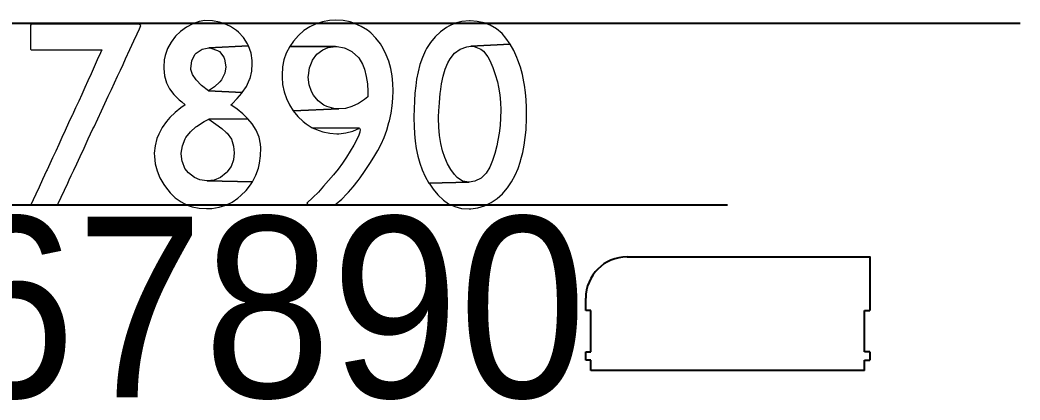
# Model space of a CAD drawing. Header units: millimetres. Extents: x 0 to 507, y 0 to 308.
# Drawn here: x 313.1 to 506.8, y 234.3 to 307.9 of the extents above; entities that cross this region are included whole.
import ezdxf

# ---------------------------------------------------------------- set-up
doc = ezdxf.new("R2010")
doc.units = ezdxf.units.MM
doc.layers.add('Number', color=7, linetype='Continuous')
doc.layers.add('Paint', color=7, linetype='Continuous')
doc.styles.add('Johnston', font='', dxfattribs={"width": 0.95, "height": 35})
doc.styles.get('Johnston').set_extended_font_data('P22 Johnston Underground')

msp = doc.modelspace()

# ---------------------------------------------------------------- linework, layer by layer
at = {"layer": 'Number'}
for p, q in [((180.151, 307.276), (506.753, 307.276)), ((175.505, 272.129), (450.071, 272.129))]:
    msp.add_line(p, q, dxfattribs=at)
at = {"layer": 'Number', "color": 7, "lineweight": 0}
for points in [[(336.07, 307.126), (315.23, 307.126), (315.08, 306.893), (315.135, 302.288), (315.326, 302.124), (328.923, 302.124), (328.65, 301.523), (328.048, 300.17), (327.447, 298.817), (326.846, 297.478), (326.245, 296.153), (325.643, 294.813), (325.042, 293.501), (324.441, 292.176), (323.84, 290.878), (323.238, 289.566), (323.197, 289.47), (322.5, 287.981), (321.844, 286.532), (321.202, 285.138), (320.574, 283.786), (319.986, 282.487), (319.398, 281.23), (318.852, 280.028), (318.319, 278.88), (318.237, 278.688), (317.458, 277.008), (316.761, 275.518), (316.146, 274.206), (315.627, 273.072), (315.176, 272.129), (320.369, 272.129), (320.478, 272.362), (321.052, 273.605), (321.667, 274.944), (322.336, 276.338), (322.623, 276.967), (323.02, 277.814), (323.498, 278.852), (324.072, 280.069), (324.728, 281.476), (325.479, 283.075), (326.299, 284.865), (327.215, 286.833), (327.42, 287.243), (328.144, 288.787), (328.841, 290.29), (329.511, 291.739), (330.166, 293.133), (330.781, 294.472), (331.383, 295.756), (331.957, 297), (332.517, 298.175), (333.036, 299.309), (333.542, 300.389), (334.362, 302.179), (335.154, 303.887), (335.769, 305.24), (336.22, 306.224), (336.507, 306.839)], [(348.901, 307.795), (347.808, 307.618), (346.537, 307.194), (345.307, 306.538), (344.132, 305.65), (343.217, 304.748), (342.342, 303.614), (341.672, 302.384), (341.208, 301.058), (341.03, 300.197), (340.907, 298.79), (340.921, 298.517), (341.071, 297.082), (341.44, 295.77), (342.055, 294.554), (342.875, 293.46), (343.927, 292.477), (344.406, 292.08), (345.089, 291.493), (344.201, 290.891), (343.107, 290.003), (342.096, 289.006), (341.44, 288.24), (340.62, 287.065), (339.951, 285.794), (339.609, 284.947), (339.24, 283.54), (339.09, 282.091), (339.103, 281.476), (339.281, 280.055), (339.636, 278.688), (340.183, 277.349), (340.907, 276.065), (341.235, 275.573), (342.151, 274.439), (343.162, 273.468), (344.269, 272.676), (345.485, 272.075), (346.442, 271.747), (347.794, 271.473), (349.216, 271.378), (350.254, 271.419), (351.662, 271.637), (352.96, 272.034), (354.149, 272.621), (355.242, 273.386), (355.843, 273.892), (356.854, 274.903), (357.715, 276.01), (358.084, 276.557), (349.311, 276.734), (349.257, 276.734), (347.89, 276.939), (346.852, 277.404), (345.731, 278.292), (345.034, 279.167), (344.528, 280.465), (344.501, 280.533), (344.324, 281.982), (344.324, 282.146), (344.542, 283.553), (345.089, 284.906), (345.225, 285.138), (346.073, 286.273), (347.152, 287.188), (347.289, 287.284), (348.765, 288.227), (349.667, 288.719), (357.223, 288.76), (356.24, 289.744), (355.133, 290.659), (353.93, 291.493), (354.149, 291.67), (355.146, 292.709), (356.048, 293.761), (356.13, 293.857), (349.557, 294.185), (348.245, 295.223), (347.166, 296.303), (346.496, 297.341), (346.196, 298.325), (346.196, 298.53), (346.346, 299.979), (346.934, 301.195), (347.207, 301.496), (348.327, 302.233), (349.667, 302.493), (357.346, 302.876), (357.141, 303.286), (356.362, 304.502), (355.406, 305.54), (355.023, 305.868), (353.875, 306.634), (352.564, 307.221), (351.716, 307.481), (350.35, 307.713)], [(374.236, 307.905), (373.007, 307.823), (371.654, 307.563), (370.301, 307.126), (369.208, 306.606), (368.073, 305.855), (367.008, 304.912), (366.024, 303.778), (365.313, 302.78), (374.195, 302.78), (374.537, 302.766), (375.863, 302.52), (376.081, 302.438), (377.338, 301.81), (377.502, 301.687), (378.568, 300.73), (378.705, 300.566), (379.443, 299.336), (379.785, 298.38), (380.153, 296.972), (380.386, 295.538), (380.454, 294.075), (380.454, 293.529), (380.413, 293.01), (379.826, 292.531), (378.609, 291.725), (377.366, 291.151), (376.095, 290.796), (374.797, 290.686), (365.996, 290.331), (366.898, 289.238), (367.951, 288.227), (368.497, 287.789), (369.672, 287.052), (378.828, 286.929), (378.978, 286.724), (378.883, 286.204), (378.732, 285.617), (378.363, 284.865), (377.721, 283.676), (377.024, 282.501), (376.286, 281.34), (375.507, 280.192), (374.674, 279.044), (373.786, 277.923), (372.856, 276.803), (371.886, 275.696), (370.861, 274.589), (369.782, 273.509), (368.661, 272.43), (368.811, 272.129), (370.014, 272.129), (370.479, 272.116), (371.927, 272.075), (372.911, 272.075), (374.086, 272.129), (374.291, 272.28), (375.384, 273.222), (376.382, 274.22), (376.71, 274.575), (377.625, 275.627), (378.568, 276.83), (378.965, 277.363), (379.826, 278.552), (380.577, 279.713), (380.837, 280.123), (381.588, 281.34), (382.354, 282.638), (382.367, 282.665), (383.009, 283.854), (383.597, 285.138), (384.103, 286.546), (384.54, 288.049), (384.622, 288.391), (384.936, 289.853), (385.169, 291.301), (385.305, 292.75), (385.346, 294.185), (385.305, 295.592), (385.141, 297.109), (384.882, 298.544), (384.499, 299.91), (384.007, 301.181), (383.406, 302.384), (382.873, 303.258), (381.998, 304.406), (381.028, 305.39), (380.358, 305.909), (379.17, 306.661), (377.871, 307.249), (376.997, 307.536), (375.644, 307.809)], [(400.241, 307.741), (400.118, 307.741), (398.67, 307.618), (397.344, 307.29), (396.142, 306.729), (395.65, 306.442), (394.488, 305.609), (393.463, 304.652), (392.575, 303.573), (391.837, 302.384), (391.618, 301.974), (391.031, 300.662), (390.539, 299.295), (390.17, 297.888), (389.897, 296.426), (389.719, 295.128), (389.569, 293.72), (389.459, 292.258), (389.391, 290.727), (389.35, 289.129), (389.35, 288.869), (389.391, 287.352), (389.487, 285.89), (389.623, 284.469), (389.828, 282.993), (390.129, 281.558), (390.512, 280.178), (390.963, 278.907), (391.564, 277.582), (392.274, 276.324), (400.091, 276.529), (398.793, 276.707), (397.74, 277.377), (397.221, 277.978), (396.497, 278.975), (395.868, 280.069), (395.349, 281.285), (394.912, 282.597), (394.584, 284.004), (394.338, 285.521), (394.188, 287.147), (394.147, 288.869), (394.147, 289.183), (394.201, 290.345), (394.297, 291.862), (394.461, 293.761), (394.488, 294.007), (394.707, 295.551), (395.021, 297), (395.431, 298.353), (395.937, 299.61), (396.36, 300.416), (397.235, 301.482), (398.314, 302.247), (399.599, 302.725), (400.392, 302.821), (408.003, 303.231), (407.197, 304.406), (406.459, 305.281), (405.393, 306.169), (404.149, 306.893), (402.961, 307.331), (401.621, 307.645)], [(357.346, 302.876), (349.667, 302.493), (350.049, 302.466), (351.361, 302.029), (351.689, 301.783), (352.536, 300.676), (352.687, 300.307), (352.933, 298.858), (352.728, 297.615), (352.072, 296.303), (351.771, 295.907), (350.773, 294.936), (349.557, 294.185), (356.13, 293.857), (356.936, 295.005), (357.551, 296.357), (357.633, 296.603), (357.961, 298.025), (358.071, 299.487), (358.043, 300.061), (357.825, 301.496)], [(365.313, 302.78), (364.63, 301.496), (364.152, 300.184), (363.919, 298.845), (363.906, 298.763), (363.824, 297.314), (363.824, 296.836), (363.947, 295.387), (364.234, 294.021), (364.671, 292.723), (365.258, 291.493), (365.996, 290.331), (374.797, 290.686), (373.84, 290.768), (372.474, 291.151), (371.941, 291.424), (370.848, 292.244), (369.918, 293.378), (369.536, 294.034), (369.057, 295.36), (368.907, 296.822), (368.921, 297.177), (369.167, 298.626), (369.672, 299.951), (369.754, 300.129), (370.588, 301.263), (371.708, 302.124), (372.774, 302.589), (374.195, 302.78)], [(408.003, 303.231), (400.392, 302.821), (401.034, 302.766), (402.332, 302.288), (402.838, 301.892), (403.685, 300.758), (404.054, 300.047), (404.641, 298.735), (405.133, 297.355), (405.53, 295.92), (405.748, 294.868), (405.981, 293.419), (406.117, 291.957), (406.186, 290.481), (406.186, 290.44), (406.158, 288.937), (406.049, 287.461), (405.885, 286.013), (405.653, 284.605), (405.42, 283.526), (405.038, 282.077), (404.6, 280.711), (404.081, 279.399), (403.384, 278.224), (402.414, 277.281), (401.198, 276.68), (400.091, 276.529), (392.274, 276.324), (392.302, 276.283), (393.094, 275.136), (394.024, 274.042), (395.076, 273.031), (396.073, 272.334), (397.29, 271.774), (398.615, 271.432), (400.064, 271.323), (400.364, 271.323), (401.758, 271.501), (403.07, 271.924), (403.07, 271.924), (404.341, 272.553), (405.489, 273.332), (406.527, 274.275), (407.443, 275.354), (407.47, 275.395), (408.276, 276.57), (408.96, 277.828), (409.533, 279.167), (409.998, 280.561), (410.08, 280.861), (410.435, 282.255), (410.709, 283.676), (410.927, 285.138), (411.078, 286.642), (411.091, 286.956), (411.16, 288.623), (411.173, 289.826), (411.16, 290.932), (411.091, 292.422), (410.968, 293.87), (410.791, 295.264), (410.681, 295.934), (410.381, 297.369), (409.984, 298.776), (409.506, 300.156), (409.315, 300.648), (408.714, 301.974)], [(357.223, 288.76), (349.667, 288.719), (351.006, 287.748), (352.14, 286.874), (353.028, 286.122), (353.192, 285.972), (354.012, 284.838), (354.449, 283.458), (354.545, 282.2), (354.408, 280.834), (353.944, 279.522), (353.124, 278.443), (353.001, 278.306), (351.88, 277.431), (350.664, 276.912), (349.311, 276.734), (358.084, 276.557), (358.74, 277.841), (359.246, 279.221), (359.464, 280.178), (359.669, 281.599), (359.738, 283.157), (359.669, 283.881), (359.369, 285.248), (358.822, 286.56), (358.016, 287.817)], [(369.672, 287.052), (370.998, 286.491), (371.722, 286.259), (373.089, 285.972), (374.455, 285.876), (374.824, 285.876), (376.177, 286.027), (377.516, 286.382), (378.828, 286.929)]]:
    msp.add_lwpolyline(points, close=True, dxfattribs=at)
at = {"layer": 'Paint'}
for p, q in [((423.651, 251.628), (422.651, 251.628)), ((423.651, 243.628), (423.651, 251.628)), ((476.651, 243.628), (476.651, 251.628)), ((476.651, 251.628), (477.651, 251.628)), ((422.651, 243.628), (423.651, 243.628)), ((477.651, 243.628), (476.651, 243.628)), ((423.651, 242.028), (422.651, 242.028)), ((423.651, 240.028), (423.651, 242.028)), ((476.651, 240.028), (476.651, 242.028)), ((476.651, 242.028), (477.651, 242.028))]:
    msp.add_line(p, q, dxfattribs=at)
for points in [[(430.651, 262.028), (477.651, 262.028), (477.651, 251.628)], [(422.651, 251.628), (422.651, 254.028)], [(422.651, 242.028), (422.651, 243.628)], [(477.651, 243.628), (477.651, 242.028)], [(476.651, 240.028), (423.651, 240.028)]]:
    msp.add_lwpolyline(points, dxfattribs=at)
msp.add_arc((430.651, 254.028), 8, 90, 180, dxfattribs=at)

# ---------------------------------------------------------------- texts
at = {"layer": 'Paint', "insert": (175.505, 269.818), "char_height": 35, "attachment_point": 1, "style": 'Johnston'}
msp.add_mtext_dynamic_manual_height_columns('1234567890', width=274.56645, gutter_width=175, heights=[0], dxfattribs=at)

doc.saveas('drawing.dxf')
